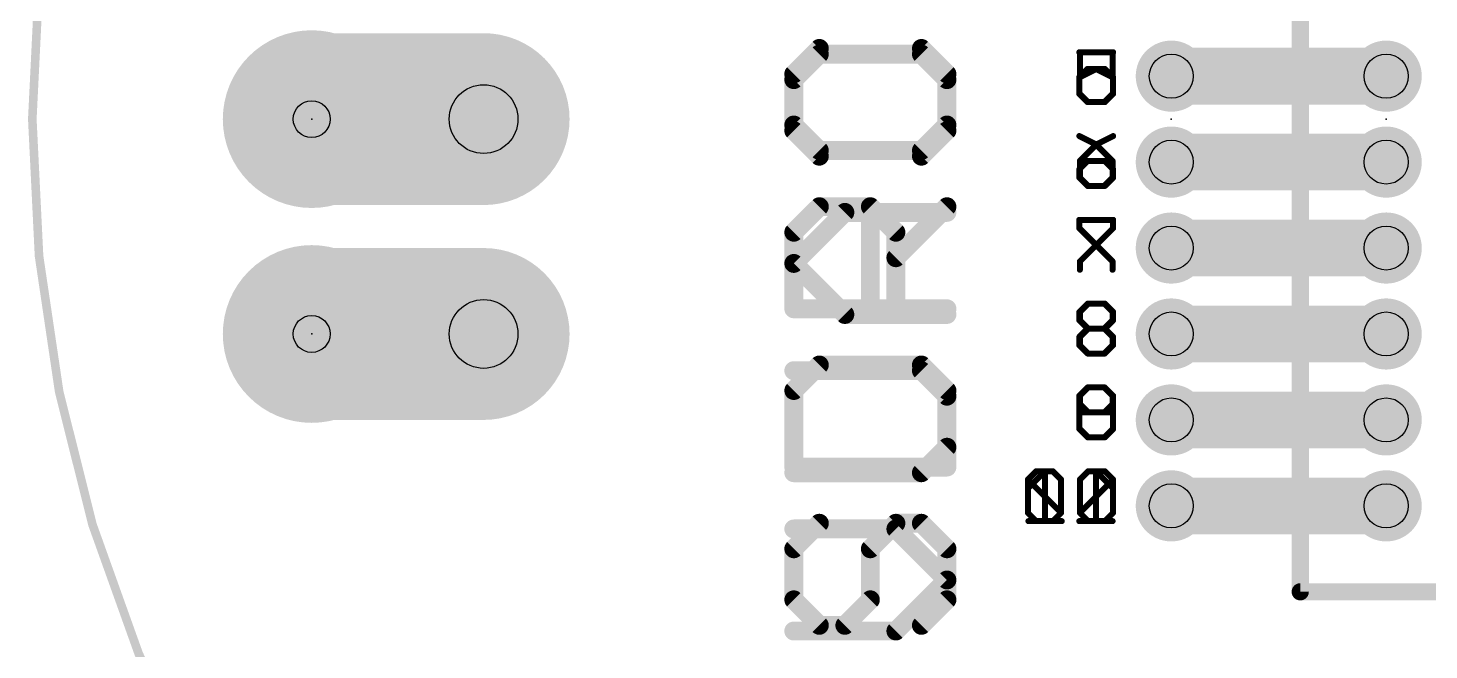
# Model space of a CAD drawing. Extents: x -41.4 to 41.4, y -41.4 to 41.4.
# Drawn here: x -41.4 to -0.01, y -15.69 to 2.69 of the extents above; entities that cross this region are included whole.
import ezdxf

# ---------------------------------------------------------------- set-up
doc = ezdxf.new("R2010")
doc.units = 0
for name, color, linetype in [('1', 22, 'CONTINUOUS'), ('16', 175, 'CONTINUOUS'), ('17', 82, 'CONTINUOUS'), ('18', 82, 'CONTINUOUS'), ('20', 7, 'CONTINUOUS'), ('21', 253, 'CONTINUOUS'), ('22', 253, 'CONTINUOUS'), ('23', 7, 'CONTINUOUS'), ('29', 253, 'CONTINUOUS'), ('30', 253, 'CONTINUOUS'), ('44', 253, 'CONTINUOUS')]:
    doc.layers.add(name, color=color, linetype=linetype)

# ---------------------------------------------------------------- blocks, each defined once
blk = doc.blocks.new('ROUNDP')
at = {"const_width": 0.5}
blk.add_lwpolyline([(0, -0.25, 1), (0, 0.25, 1), (0, -0.25)], format="xyb", dxfattribs=at)
blk = doc.blocks.new('OCTAGONV')
at = {"const_width": 0.5}
blk.add_lwpolyline([(-0.25, -0.1036), (-0.25, 0.1036), (-0.1036, 0.25), (0.1036, 0.25), (0.25, 0.1036), (0.25, -0.1036), (0.1036, -0.25), (-0.1036, -0.25), (-0.25, -0.1036), (-0.25, 0.1036)], dxfattribs=at)

msp = doc.modelspace()

# ---------------------------------------------------------------- linework, layer by layer
at = {"layer": '1'}
for points, const_width in [([(-27.94, 0), (-33.02, 0)], 5.08), ([(-1.27, 1.27), (-7.62, 1.27)], 1.6764), ([(-1.27, -1.27), (-7.62, -1.27)], 1.6764), ([(-1.27, -3.81), (-7.62, -3.81)], 1.6764), ([(-33.02, -6.35), (-27.94, -6.35)], 5.08), ([(-1.27, -6.35), (-7.62, -6.35)], 1.6764), ([(-1.27, -8.89), (-7.62, -8.89)], 1.6764), ([(-1.27, -11.43), (-7.62, -11.43)], 1.6764)]:
    msp.add_lwpolyline(points, dxfattribs=dict(at, const_width=const_width))
for points, const_width in [([(-33.02, 1.27, 1), (-33.02, -1.27)], 2.54), ([(-27.94, -1.27, 1), (-27.94, 1.27)], 2.54), ([(-7.62, 1.6891, 1), (-7.62, 0.8509)], 0.8382), ([(-1.27, 0.8509, 1), (-1.27, 1.6891)], 0.8382), ([(-7.62, -0.8509, 1), (-7.62, -1.6891)], 0.8382), ([(-1.27, -1.6891, 1), (-1.27, -0.8509)], 0.8382), ([(-7.62, -3.3909, 1), (-7.62, -4.2291)], 0.8382), ([(-1.27, -4.2291, 1), (-1.27, -3.3909)], 0.8382), ([(-33.02, -5.08, 1), (-33.02, -7.62)], 2.54), ([(-27.94, -7.62, 1), (-27.94, -5.08)], 2.54), ([(-7.62, -5.9309, 1), (-7.62, -6.7691)], 0.8382), ([(-1.27, -6.7691, 1), (-1.27, -5.9309)], 0.8382), ([(-7.62, -8.4709, 1), (-7.62, -9.3091)], 0.8382), ([(-1.27, -9.3091, 1), (-1.27, -8.4709)], 0.8382), ([(-7.62, -11.0109, 1), (-7.62, -11.8491)], 0.8382), ([(-1.27, -11.8491, 1), (-1.27, -11.0109)], 0.8382)]:
    msp.add_lwpolyline(points, format="xyb", dxfattribs=dict(at, const_width=const_width))
at = {"layer": '16'}
for points, const_width in [([(-33.02, 0), (-27.94, 0)], 5.08), ([(-7.62, 1.27), (-1.27, 1.27)], 1.6764), ([(-7.62, -1.27), (-1.27, -1.27)], 1.6764), ([(-7.62, -3.81), (-1.27, -3.81)], 1.6764), ([(-27.94, -6.35), (-33.02, -6.35)], 5.08), ([(-7.62, -6.35), (-1.27, -6.35)], 1.6764), ([(-7.62, -8.89), (-1.27, -8.89)], 1.6764), ([(-7.62, -11.43), (-1.27, -11.43)], 1.6764)]:
    msp.add_lwpolyline(points, dxfattribs=dict(at, const_width=const_width))
for points, const_width in [([(-33.02, 1.27, 1), (-33.02, -1.27)], 2.54), ([(-27.94, -1.27, 1), (-27.94, 1.27)], 2.54), ([(-7.62, 1.6891, 1), (-7.62, 0.8509)], 0.8382), ([(-1.27, 0.8509, 1), (-1.27, 1.6891)], 0.8382), ([(-7.62, -0.8509, 1), (-7.62, -1.6891)], 0.8382), ([(-1.27, -1.6891, 1), (-1.27, -0.8509)], 0.8382), ([(-7.62, -3.3909, 1), (-7.62, -4.2291)], 0.8382), ([(-1.27, -4.2291, 1), (-1.27, -3.3909)], 0.8382), ([(-33.02, -5.08, 1), (-33.02, -7.62)], 2.54), ([(-27.94, -7.62, 1), (-27.94, -5.08)], 2.54), ([(-7.62, -5.9309, 1), (-7.62, -6.7691)], 0.8382), ([(-1.27, -6.7691, 1), (-1.27, -5.9309)], 0.8382), ([(-7.62, -8.4709, 1), (-7.62, -9.3091)], 0.8382), ([(-1.27, -9.3091, 1), (-1.27, -8.4709)], 0.8382), ([(-7.62, -11.0109, 1), (-7.62, -11.8491)], 0.8382), ([(-1.27, -11.8491, 1), (-1.27, -11.0109)], 0.8382)]:
    msp.add_lwpolyline(points, format="xyb", dxfattribs=dict(at, const_width=const_width))
at = {"layer": '20', "const_width": 0.254}
msp.add_lwpolyline([(0, -41.275, 1), (0, 41.275, 1), (0, -41.275)], format="xyb", dxfattribs=at)
at = {"layer": '21'}
for points, const_width in [([(-3.81, 13.97), (-3.81, -13.97)], 0.508), ([(-18.0203, 2.0889), (-18.7745, 1.3347)], 0.5588), ([(-14.2494, 1.3347), (-15.0036, 2.0889)], 0.5588), ([(-9.3383, 1.9761), (-10.3213, 1.9761)], 0.1778), ([(-10.3213, 1.9761), (-10.3213, 1.2389)], 0.1778), ([(-18.7745, 1.3347), (-18.7745, -0.1736)], 0.5588), ([(-14.2494, -0.1736), (-14.2494, 1.3347)], 0.5588), ([(-10.3213, 1.2389), (-9.8298, 1.4846)], 0.1778), ([(-9.8298, 1.4846), (-9.5841, 1.4846)], 0.1778), ([(-9.5841, 1.4846), (-9.3383, 1.2389)], 0.1778), ([(-9.3383, 1.2389), (-9.3383, 0.7474)], 0.1778), ([(-10.0756, 0.5017), (-10.3213, 0.7474)], 0.1778), ([(-9.3383, 0.7474), (-9.5841, 0.5017)], 0.1778), ([(-9.5841, 0.5017), (-10.0756, 0.5017)], 0.1778), ([(-18.7745, -0.1736), (-18.0203, -0.9278)], 0.5588), ([(-15.0036, -0.9278), (-14.2494, -0.1736)], 0.5588), ([(-9.3383, -0.5004), (-9.8298, -0.7461)], 0.1778), ([(-18.0203, -0.9278), (-15.0036, -0.9278)], 0.5588), ([(-9.8298, -0.7461), (-10.3213, -1.2376)], 0.1778), ([(-10.3213, -1.2376), (-10.3213, -1.7291)], 0.1778), ([(-9.5841, -1.2376), (-10.3213, -1.2376)], 0.1778), ([(-9.3383, -1.4834), (-9.5841, -1.2376)], 0.1778), ([(-10.3213, -1.7291), (-10.0756, -1.9748)], 0.1778), ([(-9.5841, -1.9748), (-9.3383, -1.7291)], 0.1778), ([(-9.3383, -1.7291), (-9.3383, -1.4834)], 0.1778), ([(-10.0756, -1.9748), (-9.5841, -1.9748)], 0.1778), ([(-18.7745, -3.3429), (-18.0203, -2.5887)], 0.5588), ([(-18.0203, -2.5887), (-16.5119, -2.5887)], 0.5588), ([(-16.5119, -2.5887), (-15.7578, -3.3429)], 0.5588), ([(-15.7578, -4.0971), (-14.2494, -2.5887)], 0.5588), ([(-10.3213, -2.9769), (-9.3383, -2.9769)], 0.1778), ([(-9.3383, -2.9769), (-9.3383, -3.2226)], 0.1778), ([(-18.7745, -5.6054), (-18.7745, -3.3429)], 0.5588), ([(-15.7578, -3.3429), (-15.7578, -5.6054)], 0.5588), ([(-9.3383, -3.2226), (-10.3213, -4.2056)], 0.1778), ([(-10.3213, -4.2056), (-10.3213, -4.4514)], 0.1778), ([(-14.2494, -5.6054), (-18.7745, -5.6054)], 0.5588), ([(-10.3213, -5.6991), (-10.0756, -5.4534)], 0.1778), ([(-10.0756, -5.4534), (-9.5841, -5.4534)], 0.1778), ([(-9.5841, -5.4534), (-9.3383, -5.6991)], 0.1778), ([(-10.3213, -5.9449), (-10.3213, -5.6991)], 0.1778), ([(-9.3383, -5.6991), (-9.3383, -5.9449)], 0.1778), ([(-10.0756, -6.1906), (-10.3213, -5.9449)], 0.1778), ([(-10.3213, -6.4364), (-10.0756, -6.1906)], 0.1778), ([(-10.0756, -6.1906), (-9.5841, -6.1906)], 0.1778), ([(-9.3383, -5.9449), (-9.5841, -6.1906)], 0.1778), ([(-9.5841, -6.1906), (-9.3383, -6.4364)], 0.1778), ([(-10.3213, -6.6821), (-10.3213, -6.4364)], 0.1778), ([(-10.0756, -6.9279), (-10.3213, -6.6821)], 0.1778), ([(-9.3383, -6.6821), (-9.5841, -6.9279)], 0.1778), ([(-9.3383, -6.4364), (-9.3383, -6.6821)], 0.1778), ([(-18.0203, -7.2663), (-18.7745, -8.0205)], 0.5588), ([(-15.0036, -7.2663), (-18.0203, -7.2663)], 0.5588), ([(-14.2494, -8.0205), (-15.0036, -7.2663)], 0.5588), ([(-9.5841, -6.9279), (-10.0756, -6.9279)], 0.1778), ([(-18.7745, -8.0205), (-18.7745, -10.283)], 0.5588), ([(-14.2494, -10.283), (-14.2494, -8.0205)], 0.5588), ([(-10.0756, -7.9299), (-10.3213, -8.1756)], 0.1778), ([(-9.5841, -7.9299), (-10.0756, -7.9299)], 0.1778), ([(-9.3383, -8.1756), (-9.5841, -7.9299)], 0.1778), ([(-10.3213, -8.1756), (-10.3213, -8.4214)], 0.1778), ([(-9.3383, -9.1586), (-9.3383, -8.1756)], 0.1778), ([(-10.3213, -8.4214), (-10.0756, -8.6671)], 0.1778), ([(-10.0756, -8.6671), (-9.3383, -8.6671)], 0.1778), ([(-10.3213, -9.1586), (-10.0756, -9.4044)], 0.1778), ([(-9.5841, -9.4044), (-9.3383, -9.1586)], 0.1778), ([(-10.0756, -9.4044), (-9.5841, -9.4044)], 0.1778), ([(-18.7745, -10.283), (-14.2494, -10.283)], 0.5588), ([(-11.8415, -10.8979), (-11.3501, -10.4064)], 0.1778), ([(-11.3501, -10.4064), (-11.3501, -11.8809)], 0.1778), ([(-10.3213, -10.6521), (-10.0756, -10.4064)], 0.1778), ([(-10.0756, -10.4064), (-9.5841, -10.4064)], 0.1778), ([(-9.5841, -10.4064), (-9.3383, -10.6521)], 0.1778), ([(-10.3213, -11.6351), (-10.3213, -10.6521)], 0.1778), ([(-10.3213, -11.6351), (-9.3383, -10.6521)], 0.1778), ([(-9.3383, -10.6521), (-9.3383, -11.6351)], 0.1778), ([(-10.0756, -11.8809), (-10.3213, -11.6351)], 0.1778), ([(-9.3383, -11.6351), (-9.5841, -11.8809)], 0.1778), ([(-18.0203, -11.9439), (-18.7745, -12.6981)], 0.5588), ([(-16.5119, -12.6981), (-15.7578, -11.9439)], 0.5588), ([(-15.7578, -11.9439), (-15.0036, -11.9439)], 0.5588), ([(-15.0036, -11.9439), (-14.2494, -12.6981)], 0.5588), ([(-11.8415, -11.8809), (-10.8586, -11.8809)], 0.1778), ([(-9.5841, -11.8809), (-10.0756, -11.8809)], 0.1778), ([(-18.7745, -12.6981), (-18.7745, -14.2064)], 0.5588), ([(-16.5119, -14.2064), (-16.5119, -12.6981)], 0.5588), ([(-14.2494, -12.6981), (-14.2494, -14.2064)], 0.5588), ([(-18.7745, -14.2064), (-18.0203, -14.9606)], 0.5588), ([(-17.2661, -14.9606), (-16.5119, -14.2064)], 0.5588), ([(-14.2494, -14.2064), (-15.0036, -14.9606)], 0.5588), ([(-3.81, -13.97), (3.81, -13.97)], 0.508), ([(-18.0203, -14.9606), (-17.2661, -14.9606)], 0.5588)]:
    msp.add_lwpolyline(points, dxfattribs=dict(at, const_width=const_width))
for points, const_width in [([(-17.9215, 1.9901, 1), (-18.1191, 2.1877)], 0.2794), ([(-14.9048, 2.1877, 1), (-15.1024, 1.9901)], 0.2794), ([(-10.3213, 2.0206, 1), (-10.3213, 1.9317)], 0.0889), ([(-10.2769, 1.9761, 1), (-10.3658, 1.9761)], 0.0889), ([(-9.3383, 1.9317, 1), (-9.3383, 2.0206)], 0.0889), ([(-18.6348, 1.3347, 1), (-18.9142, 1.3347)], 0.2794), ([(-18.8732, 1.4335, 1), (-18.6757, 1.2359)], 0.2794), ([(-14.1097, 1.3347, 1), (-14.3891, 1.3347)], 0.2794), ([(-14.3482, 1.2359, 1), (-14.1506, 1.4335)], 0.2794), ([(-10.3412, 1.2786, 1), (-10.3014, 1.1991)], 0.0889), ([(-10.3658, 1.2389, 1), (-10.2769, 1.2389)], 0.0889), ([(-9.8298, 1.5291, 1), (-9.8298, 1.4402)], 0.0889), ([(-9.81, 1.4449, 1), (-9.8497, 1.5244)], 0.0889), ([(-9.5527, 1.5161, 1), (-9.6155, 1.4532)], 0.0889), ([(-9.5841, 1.4402, 1), (-9.5841, 1.5291)], 0.0889), ([(-9.2939, 1.2389, 1), (-9.3828, 1.2389)], 0.0889), ([(-9.3698, 1.2074, 1), (-9.3069, 1.2703)], 0.0889), ([(-10.2899, 0.7788, 1), (-10.3527, 0.716)], 0.0889), ([(-9.3069, 0.716, 1), (-9.3698, 0.7788)], 0.0889), ([(-10.0756, 0.5461, 1), (-10.0756, 0.4572)], 0.0889), ([(-10.107, 0.4702, 1), (-10.0441, 0.5331)], 0.0889), ([(-9.6155, 0.5331, 1), (-9.5527, 0.4702)], 0.0889), ([(-9.5841, 0.4572, 1), (-9.5841, 0.5461)], 0.0889), ([(-9.3828, 0.7474, 1), (-9.2939, 0.7474)], 0.0889), ([(-18.6757, -0.0749, 1), (-18.8732, -0.2724)], 0.2794), ([(-14.1506, -0.2724, 1), (-14.3482, -0.0749)], 0.2794), ([(-18.9142, -0.1736, 1), (-18.6348, -0.1736)], 0.2794), ([(-14.3891, -0.1736, 1), (-14.1097, -0.1736)], 0.2794), ([(-9.3185, -0.5401, 1), (-9.3582, -0.4606)], 0.0889), ([(-18.0203, -0.7881, 1), (-18.0203, -1.0675)], 0.2794), ([(-18.1191, -1.0266, 1), (-17.9215, -0.829)], 0.2794), ([(-15.1024, -0.829, 1), (-14.9048, -1.0266)], 0.2794), ([(-15.0036, -1.0675, 1), (-15.0036, -0.7881)], 0.2794), ([(-9.8497, -0.7064, 1), (-9.81, -0.7859)], 0.0889), ([(-9.7984, -0.7776, 1), (-9.8613, -0.7147)], 0.0889), ([(-10.2769, -1.2376, 1), (-10.3658, -1.2376)], 0.0889), ([(-10.3213, -1.1932, 1), (-10.3213, -1.2821)], 0.0889), ([(-10.3527, -1.2062, 1), (-10.2899, -1.2691)], 0.0889), ([(-9.5527, -1.2062, 1), (-9.6155, -1.2691)], 0.0889), ([(-9.5841, -1.2821, 1), (-9.5841, -1.1932)], 0.0889), ([(-10.2899, -1.6977, 1), (-10.3527, -1.7605)], 0.0889), ([(-9.2939, -1.4834, 1), (-9.3828, -1.4834)], 0.0889), ([(-9.3698, -1.5148, 1), (-9.3069, -1.4519)], 0.0889), ([(-9.3069, -1.7605, 1), (-9.3698, -1.6977)], 0.0889), ([(-10.3658, -1.7291, 1), (-10.2769, -1.7291)], 0.0889), ([(-10.0756, -1.9304, 1), (-10.0756, -2.0193)], 0.0889), ([(-10.107, -2.0063, 1), (-10.0441, -1.9434)], 0.0889), ([(-9.6155, -1.9434, 1), (-9.5527, -2.0063)], 0.0889), ([(-9.5841, -2.0193, 1), (-9.5841, -1.9304)], 0.0889), ([(-9.3828, -1.7291, 1), (-9.2939, -1.7291)], 0.0889), ([(-18.0203, -2.449, 1), (-18.0203, -2.7284)], 0.2794), ([(-17.9215, -2.6875, 1), (-18.1191, -2.4899)], 0.2794), ([(-16.4131, -2.4899, 1), (-16.6107, -2.6875)], 0.2794), ([(-16.5119, -2.7284, 1), (-16.5119, -2.449)], 0.2794), ([(-14.1506, -2.6875, 1), (-14.3482, -2.4899)], 0.2794), ([(-10.3213, -2.9324, 1), (-10.3213, -3.0213)], 0.0889), ([(-9.2939, -2.9769, 1), (-9.3828, -2.9769)], 0.0889), ([(-9.3383, -3.0213, 1), (-9.3383, -2.9324)], 0.0889), ([(-18.6348, -3.3429, 1), (-18.9142, -3.3429)], 0.2794), ([(-18.8732, -3.2441, 1), (-18.6757, -3.4417)], 0.2794), ([(-15.6181, -3.3429, 1), (-15.8975, -3.3429)], 0.2794), ([(-15.8565, -3.4417, 1), (-15.659, -3.2441)], 0.2794), ([(-9.3828, -3.2226, 1), (-9.2939, -3.2226)], 0.0889), ([(-9.3069, -3.2541, 1), (-9.3698, -3.1912)], 0.0889), ([(-15.8565, -3.9983, 1), (-15.659, -4.1958)], 0.2794), ([(-10.2769, -4.2056, 1), (-10.3658, -4.2056)], 0.0889), ([(-10.3527, -4.1742, 1), (-10.2899, -4.237)], 0.0889), ([(-10.3658, -4.4514, 1), (-10.2769, -4.4514)], 0.0889), ([(-18.7745, -5.4657, 1), (-18.7745, -5.7451)], 0.2794), ([(-14.2494, -5.7451, 1), (-14.2494, -5.4657)], 0.2794), ([(-10.0756, -5.4089, 1), (-10.0756, -5.4978)], 0.0889), ([(-10.0441, -5.4848, 1), (-10.107, -5.422)], 0.0889), ([(-9.5527, -5.422, 1), (-9.6155, -5.4848)], 0.0889), ([(-9.5841, -5.4978, 1), (-9.5841, -5.4089)], 0.0889), ([(-18.9142, -5.6054, 1), (-18.6348, -5.6054)], 0.2794), ([(-15.8975, -5.6054, 1), (-15.6181, -5.6054)], 0.2794), ([(-10.2769, -5.6991, 1), (-10.3658, -5.6991)], 0.0889), ([(-10.3527, -5.6677, 1), (-10.2899, -5.7306)], 0.0889), ([(-9.2939, -5.6991, 1), (-9.3828, -5.6991)], 0.0889), ([(-9.3698, -5.7306, 1), (-9.3069, -5.6677)], 0.0889), ([(-10.2899, -5.9134, 1), (-10.3527, -5.9763)], 0.0889), ([(-10.3658, -5.9449, 1), (-10.2769, -5.9449)], 0.0889), ([(-10.0756, -6.1462, 1), (-10.0756, -6.2351)], 0.0889), ([(-10.0441, -6.2221, 1), (-10.107, -6.1592)], 0.0889), ([(-10.107, -6.2221, 1), (-10.0441, -6.1592)], 0.0889), ([(-9.5527, -6.1592, 1), (-9.6155, -6.2221)], 0.0889), ([(-9.6155, -6.1592, 1), (-9.5527, -6.2221)], 0.0889), ([(-9.5841, -6.2351, 1), (-9.5841, -6.1462)], 0.0889), ([(-9.3828, -5.9449, 1), (-9.2939, -5.9449)], 0.0889), ([(-9.3069, -5.9763, 1), (-9.3698, -5.9134)], 0.0889), ([(-10.2769, -6.4364, 1), (-10.3658, -6.4364)], 0.0889), ([(-10.3527, -6.4049, 1), (-10.2899, -6.4678)], 0.0889), ([(-10.2899, -6.6507, 1), (-10.3527, -6.7135)], 0.0889), ([(-9.2939, -6.4364, 1), (-9.3828, -6.4364)], 0.0889), ([(-9.3698, -6.4678, 1), (-9.3069, -6.4049)], 0.0889), ([(-9.3069, -6.7135, 1), (-9.3698, -6.6507)], 0.0889), ([(-18.0203, -7.1266, 1), (-18.0203, -7.406)], 0.2794), ([(-17.9215, -7.3651, 1), (-18.1191, -7.1675)], 0.2794), ([(-14.9048, -7.1675, 1), (-15.1024, -7.3651)], 0.2794), ([(-15.0036, -7.406, 1), (-15.0036, -7.1266)], 0.2794), ([(-10.3658, -6.6821, 1), (-10.2769, -6.6821)], 0.0889), ([(-10.0756, -6.8834, 1), (-10.0756, -6.9723)], 0.0889), ([(-10.107, -6.9593, 1), (-10.0441, -6.8964)], 0.0889), ([(-9.6155, -6.8964, 1), (-9.5527, -6.9593)], 0.0889), ([(-9.5841, -6.9723, 1), (-9.5841, -6.8834)], 0.0889), ([(-9.3828, -6.6821, 1), (-9.2939, -6.6821)], 0.0889), ([(-18.6348, -8.0205, 1), (-18.9142, -8.0205)], 0.2794), ([(-18.8732, -7.9217, 1), (-18.6757, -8.1193)], 0.2794), ([(-14.1097, -8.0205, 1), (-14.3891, -8.0205)], 0.2794), ([(-14.3482, -8.1193, 1), (-14.1506, -7.9217)], 0.2794), ([(-10.0756, -7.8854, 1), (-10.0756, -7.9743)], 0.0889), ([(-10.0441, -7.9613, 1), (-10.107, -7.8985)], 0.0889), ([(-9.5527, -7.8985, 1), (-9.6155, -7.9613)], 0.0889), ([(-9.5841, -7.9743, 1), (-9.5841, -7.8854)], 0.0889), ([(-10.2769, -8.1756, 1), (-10.3658, -8.1756)], 0.0889), ([(-10.3527, -8.1442, 1), (-10.2899, -8.2071)], 0.0889), ([(-9.2939, -8.1756, 1), (-9.3828, -8.1756)], 0.0889), ([(-9.3698, -8.2071, 1), (-9.3069, -8.1442)], 0.0889), ([(-10.2899, -8.3899, 1), (-10.3527, -8.4528)], 0.0889), ([(-10.3658, -8.4214, 1), (-10.2769, -8.4214)], 0.0889), ([(-10.0756, -8.6227, 1), (-10.0756, -8.7116)], 0.0889), ([(-10.107, -8.6986, 1), (-10.0441, -8.6357)], 0.0889), ([(-9.3383, -8.7116, 1), (-9.3383, -8.6227)], 0.0889), ([(-10.2899, -9.1272, 1), (-10.3527, -9.19)], 0.0889), ([(-9.3069, -9.19, 1), (-9.3698, -9.1272)], 0.0889), ([(-10.0756, -9.3599, 1), (-10.0756, -9.4488)], 0.0889), ([(-10.107, -9.4358, 1), (-10.0441, -9.3729)], 0.0889), ([(-9.6155, -9.3729, 1), (-9.5527, -9.4358)], 0.0889), ([(-9.5841, -9.4488, 1), (-9.5841, -9.3599)], 0.0889), ([(-9.3828, -9.1586, 1), (-9.2939, -9.1586)], 0.0889), ([(-18.7745, -10.1433, 1), (-18.7745, -10.4227)], 0.2794), ([(-18.9142, -10.283, 1), (-18.6348, -10.283)], 0.2794), ([(-14.3891, -10.283, 1), (-14.1097, -10.283)], 0.2794), ([(-14.2494, -10.4227, 1), (-14.2494, -10.1433)], 0.2794), ([(-11.3056, -10.4064, 1), (-11.3945, -10.4064)], 0.0889), ([(-11.3186, -10.4378, 1), (-11.3815, -10.375)], 0.0889), ([(-10.0756, -10.3619, 1), (-10.0756, -10.4508)], 0.0889), ([(-10.0441, -10.4378, 1), (-10.107, -10.375)], 0.0889), ([(-9.5527, -10.375, 1), (-9.6155, -10.4378)], 0.0889), ([(-9.5841, -10.4508, 1), (-9.5841, -10.3619)], 0.0889), ([(-10.2769, -10.6521, 1), (-10.3658, -10.6521)], 0.0889), ([(-10.3527, -10.6207, 1), (-10.2899, -10.6836)], 0.0889), ([(-9.2939, -10.6521, 1), (-9.3828, -10.6521)], 0.0889), ([(-9.3069, -10.6836, 1), (-9.3698, -10.6207)], 0.0889), ([(-9.3698, -10.6836, 1), (-9.3069, -10.6207)], 0.0889), ([(-11.873, -10.8664, 1), (-11.8101, -10.9293)], 0.0889), ([(-10.2899, -11.6037, 1), (-10.3527, -11.6665)], 0.0889), ([(-10.3527, -11.6037, 1), (-10.2899, -11.6665)], 0.0889), ([(-10.3658, -11.6351, 1), (-10.2769, -11.6351)], 0.0889), ([(-9.3828, -11.6351, 1), (-9.2939, -11.6351)], 0.0889), ([(-9.3069, -11.6665, 1), (-9.3698, -11.6037)], 0.0889), ([(-17.9215, -12.0427, 1), (-18.1191, -11.8451)], 0.2794), ([(-15.7578, -11.8042, 1), (-15.7578, -12.0836)], 0.2794), ([(-15.659, -12.0427, 1), (-15.8565, -11.8451)], 0.2794), ([(-14.9048, -11.8451, 1), (-15.1024, -12.0427)], 0.2794), ([(-15.0036, -12.0836, 1), (-15.0036, -11.8042)], 0.2794), ([(-11.8415, -11.8364, 1), (-11.8415, -11.9253)], 0.0889), ([(-11.3945, -11.8809, 1), (-11.3056, -11.8809)], 0.0889), ([(-10.8586, -11.9253, 1), (-10.8586, -11.8364)], 0.0889), ([(-10.0756, -11.8364, 1), (-10.0756, -11.9253)], 0.0889), ([(-10.107, -11.9123, 1), (-10.0441, -11.8494)], 0.0889), ([(-9.6155, -11.8494, 1), (-9.5527, -11.9123)], 0.0889), ([(-9.5841, -11.9253, 1), (-9.5841, -11.8364)], 0.0889), ([(-18.6348, -12.6981, 1), (-18.9142, -12.6981)], 0.2794), ([(-16.3722, -12.6981, 1), (-16.6516, -12.6981)], 0.2794), ([(-14.1097, -12.6981, 1), (-14.3891, -12.6981)], 0.2794), ([(-18.8732, -12.5993, 1), (-18.6757, -12.7969)], 0.2794), ([(-16.6107, -12.5993, 1), (-16.4131, -12.7969)], 0.2794), ([(-14.3482, -12.7969, 1), (-14.1506, -12.5993)], 0.2794), ([(-18.9142, -14.2064, 1), (-18.6348, -14.2064)], 0.2794), ([(-18.6757, -14.1076, 1), (-18.8732, -14.3052)], 0.2794), ([(-16.6516, -14.2064, 1), (-16.3722, -14.2064)], 0.2794), ([(-16.4131, -14.3052, 1), (-16.6107, -14.1076)], 0.2794), ([(-14.3891, -14.2064, 1), (-14.1097, -14.2064)], 0.2794), ([(-14.1506, -14.3052, 1), (-14.3482, -14.1076)], 0.2794), ([(-3.81, -13.843, 1), (-3.81, -14.097)], 0.254), ([(-3.937, -13.97, 1), (-3.683, -13.97)], 0.254), ([(-18.0203, -14.8209, 1), (-18.0203, -15.1003)], 0.2794), ([(-18.1191, -15.0594, 1), (-17.9215, -14.8618)], 0.2794), ([(-17.3649, -14.8618, 1), (-17.1673, -15.0594)], 0.2794), ([(-17.2661, -15.1003, 1), (-17.2661, -14.8209)], 0.2794), ([(-15.1024, -14.8618, 1), (-14.9048, -15.0594)], 0.2794)]:
    msp.add_lwpolyline(points, format="xyb", dxfattribs=dict(at, const_width=const_width))
at = {"layer": '22'}
for points, const_width in [([(-3.81, -13.97), (-3.81, 13.97)], 0.508), ([(-18.7745, 1.1668), (-18.0203, 1.921)], 0.5588), ([(-18.0203, 1.921), (-15.0036, 1.921)], 0.5588), ([(-15.0036, 1.921), (-14.2494, 1.1668)], 0.5588), ([(-10.3382, 1.9761), (-9.3552, 1.9761)], 0.1778), ([(-9.3552, 1.9761), (-9.3552, 1.2389)], 0.1778), ([(-18.7745, -0.3415), (-18.7745, 1.1668)], 0.5588), ([(-14.2494, 1.1668), (-14.2494, -0.3415)], 0.5588), ([(-10.0924, 1.4846), (-10.3382, 1.2389)], 0.1778), ([(-10.3382, 1.2389), (-10.3382, 0.7474)], 0.1778), ([(-9.8467, 1.4846), (-10.0924, 1.4846)], 0.1778), ([(-9.3552, 1.2389), (-9.8467, 1.4846)], 0.1778), ([(-10.3382, 0.7474), (-10.0924, 0.5017)], 0.1778), ([(-9.6009, 0.5017), (-9.3552, 0.7474)], 0.1778), ([(-10.0924, 0.5017), (-9.6009, 0.5017)], 0.1778), ([(-18.0203, -1.0957), (-18.7745, -0.3415)], 0.5588), ([(-14.2494, -0.3415), (-15.0036, -1.0957)], 0.5588), ([(-10.3382, -0.5004), (-9.8467, -0.7461)], 0.1778), ([(-9.8467, -0.7461), (-9.3552, -1.2376)], 0.1778), ([(-10.3382, -1.4834), (-10.0924, -1.2376)], 0.1778), ([(-10.0924, -1.2376), (-9.3552, -1.2376)], 0.1778), ([(-9.3552, -1.2376), (-9.3552, -1.7291)], 0.1778), ([(-10.3382, -1.7291), (-10.3382, -1.4834)], 0.1778), ([(-10.0924, -1.9748), (-10.3382, -1.7291)], 0.1778), ([(-9.3552, -1.7291), (-9.6009, -1.9748)], 0.1778), ([(-9.6009, -1.9748), (-10.0924, -1.9748)], 0.1778), ([(-17.2661, -2.7566), (-18.7745, -4.265)], 0.5588), ([(-14.2494, -2.7566), (-17.2661, -2.7566)], 0.5588), ([(-16.5119, -2.7566), (-16.5119, -5.7733)], 0.5588), ([(-9.3552, -2.9769), (-10.3382, -2.9769)], 0.1778), ([(-10.3382, -2.9769), (-10.3382, -3.2226)], 0.1778), ([(-10.3382, -3.2226), (-9.3552, -4.2056)], 0.1778), ([(-18.7745, -4.265), (-17.2661, -5.7733)], 0.5588), ([(-9.3552, -4.2056), (-9.3552, -4.4514)], 0.1778), ([(-10.0924, -5.4534), (-10.3382, -5.6991)], 0.1778), ([(-9.6009, -5.4534), (-10.0924, -5.4534)], 0.1778), ([(-9.3552, -5.6991), (-9.6009, -5.4534)], 0.1778), ([(-17.2661, -5.7733), (-14.2494, -5.7733)], 0.5588), ([(-10.3382, -5.6991), (-10.3382, -5.9449)], 0.1778), ([(-9.3552, -5.9449), (-9.3552, -5.6991)], 0.1778), ([(-10.3382, -5.9449), (-10.0924, -6.1906)], 0.1778), ([(-10.0924, -6.1906), (-10.3382, -6.4364)], 0.1778), ([(-9.6009, -6.1906), (-10.0924, -6.1906)], 0.1778), ([(-9.6009, -6.1906), (-9.3552, -5.9449)], 0.1778), ([(-9.3552, -6.4364), (-9.6009, -6.1906)], 0.1778), ([(-10.3382, -6.4364), (-10.3382, -6.6821)], 0.1778), ([(-10.3382, -6.6821), (-10.0924, -6.9279)], 0.1778), ([(-9.6009, -6.9279), (-9.3552, -6.6821)], 0.1778), ([(-9.3552, -6.6821), (-9.3552, -6.4364)], 0.1778), ([(-10.0924, -6.9279), (-9.6009, -6.9279)], 0.1778), ([(-18.7745, -7.4342), (-15.0036, -7.4342)], 0.5588), ([(-15.0036, -7.4342), (-14.2494, -8.1884)], 0.5588), ([(-10.3382, -8.1756), (-10.0924, -7.9299)], 0.1778), ([(-10.0924, -7.9299), (-9.6009, -7.9299)], 0.1778), ([(-9.6009, -7.9299), (-9.3552, -8.1756)], 0.1778), ([(-14.2494, -8.1884), (-14.2494, -9.6967)], 0.5588), ([(-10.3382, -9.1586), (-10.3382, -8.1756)], 0.1778), ([(-9.3552, -8.1756), (-9.3552, -8.4214)], 0.1778), ([(-9.6009, -8.6671), (-10.3382, -8.6671)], 0.1778), ([(-9.3552, -8.4214), (-9.6009, -8.6671)], 0.1778), ([(-10.0924, -9.4044), (-10.3382, -9.1586)], 0.1778), ([(-9.3552, -9.1586), (-9.6009, -9.4044)], 0.1778), ([(-14.2494, -9.6967), (-15.0036, -10.4509)], 0.5588), ([(-9.6009, -9.4044), (-10.0924, -9.4044)], 0.1778), ([(-15.0036, -10.4509), (-18.7745, -10.4509)], 0.5588), ([(-11.6126, -10.4064), (-11.8584, -10.6521)], 0.1778), ([(-11.1212, -10.4064), (-11.6126, -10.4064)], 0.1778), ([(-10.8754, -10.6521), (-11.1212, -10.4064)], 0.1778), ([(-9.3552, -10.8979), (-9.8467, -10.4064)], 0.1778), ([(-9.8467, -10.4064), (-9.8467, -11.8809)], 0.1778), ([(-11.8584, -10.6521), (-11.8584, -11.6351)], 0.1778), ([(-10.8754, -11.6351), (-11.8584, -10.6521)], 0.1778), ([(-10.8754, -11.6351), (-10.8754, -10.6521)], 0.1778), ([(-11.8584, -11.6351), (-11.6126, -11.8809)], 0.1778), ([(-11.1212, -11.8809), (-10.8754, -11.6351)], 0.1778), ([(-18.7745, -12.1118), (-15.7578, -12.1118)], 0.5588), ([(-15.7578, -12.1118), (-14.2494, -13.6202)], 0.5588), ([(-11.6126, -11.8809), (-11.1212, -11.8809)], 0.1778), ([(-9.3552, -11.8809), (-10.3382, -11.8809)], 0.1778), ([(-14.2494, -13.6202), (-15.7578, -15.1285)], 0.5588), ([(3.81, -13.97), (-3.81, -13.97)], 0.508), ([(-15.7578, -15.1285), (-18.7745, -15.1285)], 0.5588)]:
    msp.add_lwpolyline(points, dxfattribs=dict(at, const_width=const_width))
for points, const_width in [([(-18.0203, 2.0607, 1), (-18.0203, 1.7813)], 0.2794), ([(-17.9215, 1.8222, 1), (-18.1191, 2.0198)], 0.2794), ([(-14.9048, 2.0198, 1), (-15.1024, 1.8222)], 0.2794), ([(-15.0036, 1.7813, 1), (-15.0036, 2.0607)], 0.2794), ([(-10.3382, 2.0206, 1), (-10.3382, 1.9317)], 0.0889), ([(-9.3108, 1.9761, 1), (-9.3996, 1.9761)], 0.0889), ([(-9.3552, 1.9317, 1), (-9.3552, 2.0206)], 0.0889), ([(-18.6348, 1.1668, 1), (-18.9142, 1.1668)], 0.2794), ([(-18.8732, 1.2656, 1), (-18.6757, 1.068)], 0.2794), ([(-14.1097, 1.1668, 1), (-14.3891, 1.1668)], 0.2794), ([(-14.3482, 1.068, 1), (-14.1506, 1.2656)], 0.2794), ([(-10.3696, 1.2703, 1), (-10.3067, 1.2074)], 0.0889), ([(-10.2937, 1.2389, 1), (-10.3826, 1.2389)], 0.0889), ([(-10.0924, 1.5291, 1), (-10.0924, 1.4402)], 0.0889), ([(-10.061, 1.4532, 1), (-10.1239, 1.5161)], 0.0889), ([(-9.8268, 1.5244, 1), (-9.8666, 1.4449)], 0.0889), ([(-9.8467, 1.4402, 1), (-9.8467, 1.5291)], 0.0889), ([(-9.3996, 1.2389, 1), (-9.3108, 1.2389)], 0.0889), ([(-9.3751, 1.1991, 1), (-9.3353, 1.2786)], 0.0889), ([(-10.3067, 0.7788, 1), (-10.3696, 0.716)], 0.0889), ([(-9.3238, 0.716, 1), (-9.3866, 0.7788)], 0.0889), ([(-10.3826, 0.7474, 1), (-10.2937, 0.7474)], 0.0889), ([(-10.0924, 0.5461, 1), (-10.0924, 0.4572)], 0.0889), ([(-10.1239, 0.4702, 1), (-10.061, 0.5331)], 0.0889), ([(-9.6324, 0.5331, 1), (-9.5695, 0.4702)], 0.0889), ([(-9.6009, 0.4572, 1), (-9.6009, 0.5461)], 0.0889), ([(-18.9142, -0.3415, 1), (-18.6348, -0.3415)], 0.2794), ([(-18.6757, -0.2428, 1), (-18.8732, -0.4403)], 0.2794), ([(-14.3891, -0.3415, 1), (-14.1097, -0.3415)], 0.2794), ([(-14.1506, -0.4403, 1), (-14.3482, -0.2428)], 0.2794), ([(-10.3183, -0.4606, 1), (-10.3581, -0.5401)], 0.0889), ([(-9.8153, -0.7147, 1), (-9.8781, -0.7776)], 0.0889), ([(-9.8666, -0.7859, 1), (-9.8268, -0.7064)], 0.0889), ([(-18.1191, -1.1945, 1), (-17.9215, -0.9969)], 0.2794), ([(-15.1024, -0.9969, 1), (-14.9048, -1.1945)], 0.2794), ([(-10.0924, -1.1932, 1), (-10.0924, -1.2821)], 0.0889), ([(-10.061, -1.2691, 1), (-10.1239, -1.2062)], 0.0889), ([(-9.3108, -1.2376, 1), (-9.3996, -1.2376)], 0.0889), ([(-9.3866, -1.2691, 1), (-9.3238, -1.2062)], 0.0889), ([(-9.3552, -1.2821, 1), (-9.3552, -1.1932)], 0.0889), ([(-10.3696, -1.4519, 1), (-10.3067, -1.5148)], 0.0889), ([(-10.2937, -1.4834, 1), (-10.3826, -1.4834)], 0.0889), ([(-10.3067, -1.6977, 1), (-10.3696, -1.7605)], 0.0889), ([(-9.3238, -1.7605, 1), (-9.3866, -1.6977)], 0.0889), ([(-10.3826, -1.7291, 1), (-10.2937, -1.7291)], 0.0889), ([(-10.0924, -1.9304, 1), (-10.0924, -2.0193)], 0.0889), ([(-10.1239, -2.0063, 1), (-10.061, -1.9434)], 0.0889), ([(-9.6324, -1.9434, 1), (-9.5695, -2.0063)], 0.0889), ([(-9.6009, -2.0193, 1), (-9.6009, -1.9304)], 0.0889), ([(-9.3996, -1.7291, 1), (-9.3108, -1.7291)], 0.0889), ([(-17.2661, -2.6169, 1), (-17.2661, -2.8963)], 0.2794), ([(-17.1673, -2.8554, 1), (-17.3649, -2.6578)], 0.2794), ([(-16.3722, -2.7566, 1), (-16.6516, -2.7566)], 0.2794), ([(-14.2494, -2.8963, 1), (-14.2494, -2.6169)], 0.2794), ([(-10.3382, -2.9324, 1), (-10.3382, -3.0213)], 0.0889), ([(-10.2937, -2.9769, 1), (-10.3826, -2.9769)], 0.0889), ([(-9.3552, -3.0213, 1), (-9.3552, -2.9324)], 0.0889), ([(-10.3067, -3.1912, 1), (-10.3696, -3.2541)], 0.0889), ([(-10.3826, -3.2226, 1), (-10.2937, -3.2226)], 0.0889), ([(-18.6757, -4.1662, 1), (-18.8732, -4.3637)], 0.2794), ([(-18.8732, -4.1662, 1), (-18.6757, -4.3637)], 0.2794), ([(-9.3108, -4.2056, 1), (-9.3996, -4.2056)], 0.0889), ([(-9.3866, -4.237, 1), (-9.3238, -4.1742)], 0.0889), ([(-9.3996, -4.4514, 1), (-9.3108, -4.4514)], 0.0889), ([(-10.0924, -5.4089, 1), (-10.0924, -5.4978)], 0.0889), ([(-10.061, -5.4848, 1), (-10.1239, -5.422)], 0.0889), ([(-9.5695, -5.422, 1), (-9.6324, -5.4848)], 0.0889), ([(-9.6009, -5.4978, 1), (-9.6009, -5.4089)], 0.0889), ([(-17.2661, -5.6336, 1), (-17.2661, -5.913)], 0.2794), ([(-17.3649, -5.8721, 1), (-17.1673, -5.6745)], 0.2794), ([(-16.6516, -5.7733, 1), (-16.3722, -5.7733)], 0.2794), ([(-14.2494, -5.913, 1), (-14.2494, -5.6336)], 0.2794), ([(-10.3696, -5.6677, 1), (-10.3067, -5.7306)], 0.0889), ([(-10.2937, -5.6991, 1), (-10.3826, -5.6991)], 0.0889), ([(-9.3108, -5.6991, 1), (-9.3996, -5.6991)], 0.0889), ([(-9.3866, -5.7306, 1), (-9.3238, -5.6677)], 0.0889), ([(-10.3067, -5.9134, 1), (-10.3696, -5.9763)], 0.0889), ([(-10.3826, -5.9449, 1), (-10.2937, -5.9449)], 0.0889), ([(-10.0924, -6.1462, 1), (-10.0924, -6.2351)], 0.0889), ([(-10.061, -6.2221, 1), (-10.1239, -6.1592)], 0.0889), ([(-10.1239, -6.2221, 1), (-10.061, -6.1592)], 0.0889), ([(-9.5695, -6.1592, 1), (-9.6324, -6.2221)], 0.0889), ([(-9.6324, -6.1592, 1), (-9.5695, -6.2221)], 0.0889), ([(-9.6009, -6.2351, 1), (-9.6009, -6.1462)], 0.0889), ([(-9.3996, -5.9449, 1), (-9.3108, -5.9449)], 0.0889), ([(-9.3238, -5.9763, 1), (-9.3866, -5.9134)], 0.0889), ([(-10.3696, -6.4049, 1), (-10.3067, -6.4678)], 0.0889), ([(-10.2937, -6.4364, 1), (-10.3826, -6.4364)], 0.0889), ([(-10.3067, -6.6507, 1), (-10.3696, -6.7135)], 0.0889), ([(-9.3108, -6.4364, 1), (-9.3996, -6.4364)], 0.0889), ([(-9.3866, -6.4678, 1), (-9.3238, -6.4049)], 0.0889), ([(-9.3238, -6.7135, 1), (-9.3866, -6.6507)], 0.0889), ([(-10.3826, -6.6821, 1), (-10.2937, -6.6821)], 0.0889), ([(-10.0924, -6.8834, 1), (-10.0924, -6.9723)], 0.0889), ([(-10.1239, -6.9593, 1), (-10.061, -6.8964)], 0.0889), ([(-9.6324, -6.8964, 1), (-9.5695, -6.9593)], 0.0889), ([(-9.6009, -6.9723, 1), (-9.6009, -6.8834)], 0.0889), ([(-9.3996, -6.6821, 1), (-9.3108, -6.6821)], 0.0889), ([(-18.7745, -7.2945, 1), (-18.7745, -7.5739)], 0.2794), ([(-14.9048, -7.3354, 1), (-15.1024, -7.533)], 0.2794), ([(-15.0036, -7.5739, 1), (-15.0036, -7.2945)], 0.2794), ([(-10.0924, -7.8854, 1), (-10.0924, -7.9743)], 0.0889), ([(-10.061, -7.9613, 1), (-10.1239, -7.8985)], 0.0889), ([(-9.5695, -7.8985, 1), (-9.6324, -7.9613)], 0.0889), ([(-9.6009, -7.9743, 1), (-9.6009, -7.8854)], 0.0889), ([(-14.1097, -8.1884, 1), (-14.3891, -8.1884)], 0.2794), ([(-14.3482, -8.2872, 1), (-14.1506, -8.0896)], 0.2794), ([(-10.3696, -8.1442, 1), (-10.3067, -8.2071)], 0.0889), ([(-10.2937, -8.1756, 1), (-10.3826, -8.1756)], 0.0889), ([(-9.3108, -8.1756, 1), (-9.3996, -8.1756)], 0.0889), ([(-9.3866, -8.2071, 1), (-9.3238, -8.1442)], 0.0889), ([(-10.3382, -8.6227, 1), (-10.3382, -8.7116)], 0.0889), ([(-9.6324, -8.6357, 1), (-9.5695, -8.6986)], 0.0889), ([(-9.6009, -8.7116, 1), (-9.6009, -8.6227)], 0.0889), ([(-9.3996, -8.4214, 1), (-9.3108, -8.4214)], 0.0889), ([(-9.3238, -8.4528, 1), (-9.3866, -8.3899)], 0.0889), ([(-10.3067, -9.1272, 1), (-10.3696, -9.19)], 0.0889), ([(-9.3238, -9.19, 1), (-9.3866, -9.1272)], 0.0889), ([(-14.1506, -9.7955, 1), (-14.3482, -9.5979)], 0.2794), ([(-10.3826, -9.1586, 1), (-10.2937, -9.1586)], 0.0889), ([(-10.0924, -9.3599, 1), (-10.0924, -9.4488)], 0.0889), ([(-10.1239, -9.4358, 1), (-10.061, -9.3729)], 0.0889), ([(-9.6324, -9.3729, 1), (-9.5695, -9.4358)], 0.0889), ([(-9.6009, -9.4488, 1), (-9.6009, -9.3599)], 0.0889), ([(-14.3891, -9.6967, 1), (-14.1097, -9.6967)], 0.2794), ([(-18.7745, -10.3112, 1), (-18.7745, -10.5906)], 0.2794), ([(-15.1024, -10.3521, 1), (-14.9048, -10.5497)], 0.2794), ([(-15.0036, -10.5906, 1), (-15.0036, -10.3112)], 0.2794), ([(-11.6126, -10.3619, 1), (-11.6126, -10.4508)], 0.0889), ([(-11.5812, -10.4378, 1), (-11.6441, -10.375)], 0.0889), ([(-11.0897, -10.375, 1), (-11.1526, -10.4378)], 0.0889), ([(-11.1212, -10.4508, 1), (-11.1212, -10.3619)], 0.0889), ([(-9.8153, -10.375, 1), (-9.8781, -10.4378)], 0.0889), ([(-9.8022, -10.4064, 1), (-9.8911, -10.4064)], 0.0889), ([(-11.827, -10.6207, 1), (-11.8898, -10.6836)], 0.0889), ([(-11.8898, -10.6207, 1), (-11.827, -10.6836)], 0.0889), ([(-11.8139, -10.6521, 1), (-11.9028, -10.6521)], 0.0889), ([(-10.831, -10.6521, 1), (-10.9199, -10.6521)], 0.0889), ([(-10.9068, -10.6836, 1), (-10.844, -10.6207)], 0.0889), ([(-9.3866, -10.9293, 1), (-9.3238, -10.8664)], 0.0889), ([(-11.827, -11.6037, 1), (-11.8898, -11.6665)], 0.0889), ([(-11.9028, -11.6351, 1), (-11.8139, -11.6351)], 0.0889), ([(-10.9199, -11.6351, 1), (-10.831, -11.6351)], 0.0889), ([(-10.844, -11.6665, 1), (-10.9068, -11.6037)], 0.0889), ([(-10.9068, -11.6665, 1), (-10.844, -11.6037)], 0.0889), ([(-18.7745, -11.9721, 1), (-18.7745, -12.2515)], 0.2794), ([(-15.659, -12.013, 1), (-15.8565, -12.2106)], 0.2794), ([(-15.7578, -12.2515, 1), (-15.7578, -11.9721)], 0.2794), ([(-11.6126, -11.8364, 1), (-11.6126, -11.9253)], 0.0889), ([(-11.6441, -11.9123, 1), (-11.5812, -11.8494)], 0.0889), ([(-11.1526, -11.8494, 1), (-11.0897, -11.9123)], 0.0889), ([(-11.1212, -11.9253, 1), (-11.1212, -11.8364)], 0.0889), ([(-10.3382, -11.8364, 1), (-10.3382, -11.9253)], 0.0889), ([(-9.8911, -11.8809, 1), (-9.8022, -11.8809)], 0.0889), ([(-9.3552, -11.9253, 1), (-9.3552, -11.8364)], 0.0889), ([(-14.1506, -13.7189, 1), (-14.3482, -13.5214)], 0.2794), ([(-14.3482, -13.7189, 1), (-14.1506, -13.5214)], 0.2794), ([(-3.81, -13.843, 1), (-3.81, -14.097)], 0.254), ([(-3.937, -13.97, 1), (-3.683, -13.97)], 0.254), ([(-18.7745, -14.9888, 1), (-18.7745, -15.2682)], 0.2794), ([(-15.8565, -15.0297, 1), (-15.659, -15.2273)], 0.2794), ([(-15.7578, -15.2682, 1), (-15.7578, -14.9888)], 0.2794)]:
    msp.add_lwpolyline(points, format="xyb", dxfattribs=dict(at, const_width=const_width))
at = {"layer": '23'}
for p in [(-33.02, 0), (-7.62, 0), (-1.27, 0), (-33.02, -6.35)]:
    msp.add_point(p, dxfattribs=at)
at = {"layer": '44'}
for centre, radius in [((-7.62, 1.27), 0.65), ((-1.27, 1.27), 0.65), ((-27.94, 0), 1.016), ((-33.02, 0), 0.545), ((-7.62, -1.27), 0.65), ((-1.27, -1.27), 0.65), ((-7.62, -3.81), 0.65), ((-1.27, -3.81), 0.65), ((-27.94, -6.35), 1.016), ((-7.62, -6.35), 0.65), ((-1.27, -6.35), 0.65), ((-33.02, -6.35), 0.545), ((-7.62, -8.89), 0.65), ((-1.27, -8.89), 0.65), ((-7.62, -11.43), 0.65), ((-1.27, -11.43), 0.65)]:
    msp.add_circle(centre, radius, dxfattribs=at)

# ---------------------------------------------------------------- block references
at = {"layer": '17'}
for p, xscale, yscale in [((-33.02, 0), 5.1, 5.1), ((-33.02, 0), 5.1, 5.1), ((-7.62, 1.27), 1.95, 1.95), ((-7.62, 1.27), 1.95, 1.95), ((-1.27, 1.27), 1.95, 1.95), ((-1.27, 1.27), 1.95, 1.95), ((-7.62, -1.27), 1.95, 1.95), ((-7.62, -1.27), 1.95, 1.95), ((-1.27, -1.27), 1.95, 1.95), ((-1.27, -1.27), 1.95, 1.95), ((-7.62, -3.81), 1.95, 1.95), ((-7.62, -3.81), 1.95, 1.95), ((-1.27, -3.81), 1.95, 1.95), ((-1.27, -3.81), 1.95, 1.95), ((-33.02, -6.35), 5.1, 5.1), ((-33.02, -6.35), 5.1, 5.1), ((-7.62, -6.35), 1.95, 1.95), ((-7.62, -6.35), 1.95, 1.95), ((-1.27, -6.35), 1.95, 1.95), ((-1.27, -6.35), 1.95, 1.95), ((-7.62, -8.89), 1.95, 1.95), ((-7.62, -8.89), 1.95, 1.95), ((-1.27, -8.89), 1.95, 1.95), ((-1.27, -8.89), 1.95, 1.95), ((-7.62, -11.43), 1.95, 1.95), ((-7.62, -11.43), 1.95, 1.95), ((-1.27, -11.43), 1.95, 1.95), ((-1.27, -11.43), 1.95, 1.95)]:
    msp.add_blockref('ROUNDP', p, dxfattribs=dict(at, xscale=xscale, yscale=yscale))
at = {"layer": '18', "xscale": 3.048, "yscale": 3.048}
for p in [(-27.94, 0), (-27.94, 0), (-27.94, -6.35), (-27.94, -6.35)]:
    msp.add_blockref('OCTAGONV', p, dxfattribs=at)
at = {"layer": '29'}
for name, p, xscale, yscale in [('ROUNDP', (-33.02, 0), 5.2524, 5.2524), ('ROUNDP', (-7.62, 1.27), 2.1024, 2.1024), ('ROUNDP', (-1.27, 1.27), 2.1024, 2.1024), ('OCTAGONV', (-27.94, 0), 3.2004, 3.2004), ('ROUNDP', (-7.62, -1.27), 2.1024, 2.1024), ('ROUNDP', (-1.27, -1.27), 2.1024, 2.1024), ('ROUNDP', (-7.62, -3.81), 2.1024, 2.1024), ('ROUNDP', (-1.27, -3.81), 2.1024, 2.1024), ('ROUNDP', (-33.02, -6.35), 5.2524, 5.2524), ('OCTAGONV', (-27.94, -6.35), 3.2004, 3.2004), ('ROUNDP', (-7.62, -6.35), 2.1024, 2.1024), ('ROUNDP', (-1.27, -6.35), 2.1024, 2.1024), ('ROUNDP', (-7.62, -8.89), 2.1024, 2.1024), ('ROUNDP', (-1.27, -8.89), 2.1024, 2.1024), ('ROUNDP', (-7.62, -11.43), 2.1024, 2.1024), ('ROUNDP', (-1.27, -11.43), 2.1024, 2.1024)]:
    msp.add_blockref(name, p, dxfattribs=dict(at, xscale=xscale, yscale=yscale))
at = {"layer": '30'}
for name, p, xscale, yscale in [('ROUNDP', (-33.02, 0), 5.2524, 5.2524), ('ROUNDP', (-7.62, 1.27), 2.1024, 2.1024), ('ROUNDP', (-1.27, 1.27), 2.1024, 2.1024), ('OCTAGONV', (-27.94, 0), 3.2004, 3.2004), ('ROUNDP', (-7.62, -1.27), 2.1024, 2.1024), ('ROUNDP', (-1.27, -1.27), 2.1024, 2.1024), ('ROUNDP', (-7.62, -3.81), 2.1024, 2.1024), ('ROUNDP', (-1.27, -3.81), 2.1024, 2.1024), ('ROUNDP', (-33.02, -6.35), 5.2524, 5.2524), ('OCTAGONV', (-27.94, -6.35), 3.2004, 3.2004), ('ROUNDP', (-7.62, -6.35), 2.1024, 2.1024), ('ROUNDP', (-1.27, -6.35), 2.1024, 2.1024), ('ROUNDP', (-7.62, -8.89), 2.1024, 2.1024), ('ROUNDP', (-1.27, -8.89), 2.1024, 2.1024), ('ROUNDP', (-7.62, -11.43), 2.1024, 2.1024), ('ROUNDP', (-1.27, -11.43), 2.1024, 2.1024)]:
    msp.add_blockref(name, p, dxfattribs=dict(at, xscale=xscale, yscale=yscale))

doc.saveas('drawing.dxf')
